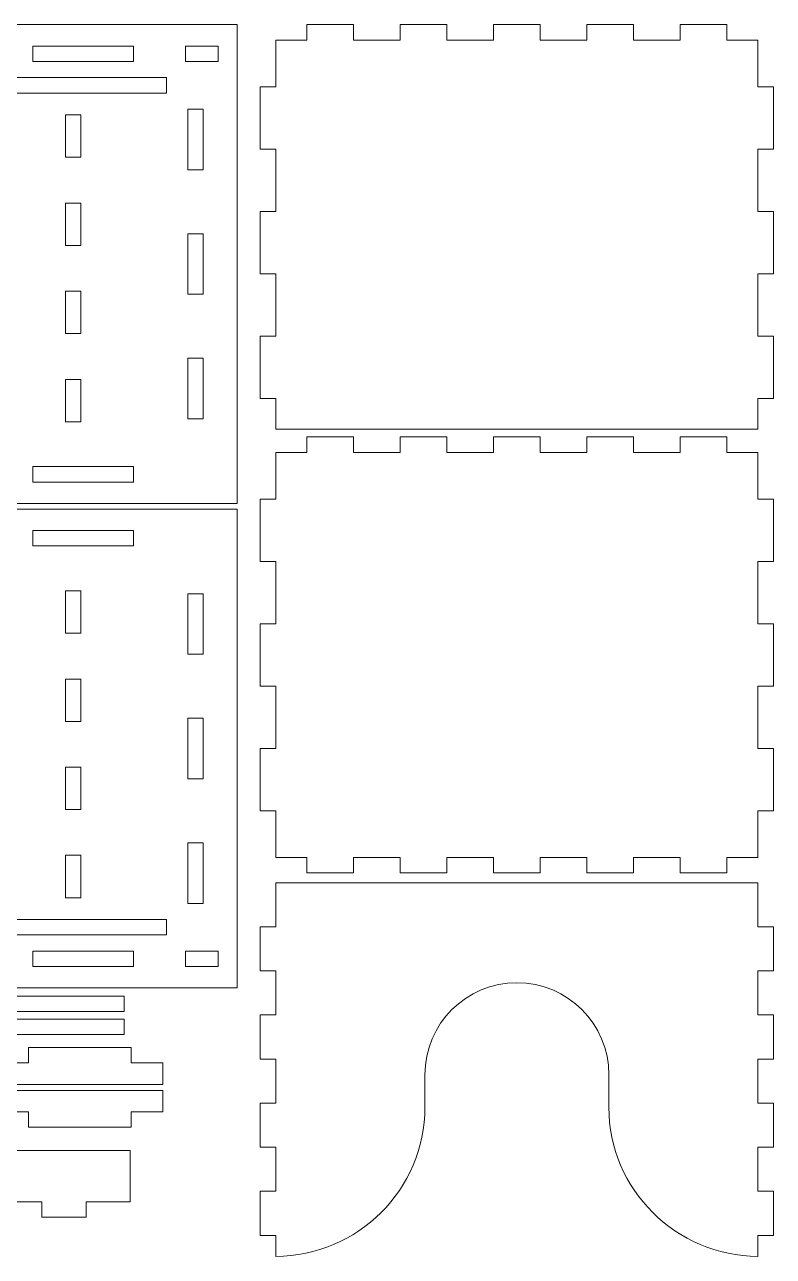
# Model space of a CAD drawing. Header units: millimetres. Extents: x -21 to 528, y 319 to 1051.
# Drawn here: x 290.1 to 465.2, y 763.2 to 1051.4 of the extents above; entities that cross this region are included whole.
import ezdxf

# ---------------------------------------------------------------- set-up
doc = ezdxf.new("R2010")
doc.units = ezdxf.units.MM
doc.header["$MEASUREMENT"] = 0
doc.layers.add('Layer 1', color=7, linetype='Continuous')

msp = doc.modelspace()

# ---------------------------------------------------------------- linework, layer by layer
at = {"layer": 'Layer 1', "color": 240, "lineweight": 9}
for points, knots in [([(-14.3884, 939.388), (-14.3884, 939.388), (339.8342, 939.388), (339.8342, 939.388), (339.8342, 939.388), (339.8342, 939.388), (339.8342, 1051.388), (339.8342, 1051.388), (339.8342, 1051.388), (339.8342, 1051.388), (-14.3884, 1051.388), (-14.3884, 1051.388), (-14.3884, 1051.388), (-17.6905, 1051.388), (-20.3922, 1049.138), (-20.3922, 1046.388), (-20.3922, 1046.388), (-20.3922, 1046.388), (-20.3922, 944.388), (-20.3922, 944.388), (-20.3922, 944.388), (-20.3922, 941.638), (-17.6905, 939.388), (-14.3884, 939.388)], [0, 0, 0, 0, 0.14285714, 0.14285714, 0.14285714, 0.14285714, 0.28571429, 0.28571429, 0.28571429, 0.28571429, 0.42857143, 0.42857143, 0.42857143, 0.42857143, 0.57142857, 0.57142857, 0.57142857, 0.57142857, 0.71428571, 0.71428571, 0.71428571, 0.71428571, 1, 1, 1, 1]), ([(461.613, 956.788), (461.613, 956.788), (461.613, 963.9594), (461.613, 963.9594), (461.613, 963.9594), (461.613, 963.9594), (465.213, 963.9594), (465.213, 963.9594), (465.213, 963.9594), (465.213, 963.9594), (465.213, 978.5309), (465.213, 978.5309), (465.213, 978.5309), (465.213, 978.5309), (461.613, 978.5309), (461.613, 978.5309), (461.613, 978.5309), (461.613, 978.5309), (461.613, 993.1023), (461.613, 993.1023), (461.613, 993.1023), (461.613, 993.1023), (465.213, 993.1023), (465.213, 993.1023), (465.213, 993.1023), (465.213, 993.1023), (465.213, 1007.6737), (465.213, 1007.6737), (465.213, 1007.6737), (465.213, 1007.6737), (461.613, 1007.6737), (461.613, 1007.6737), (461.613, 1007.6737), (461.613, 1007.6737), (461.613, 1022.2451), (461.613, 1022.2451), (461.613, 1022.2451), (461.613, 1022.2451), (465.213, 1022.2451), (465.213, 1022.2451), (465.213, 1022.2451), (465.213, 1022.2451), (465.213, 1036.8166), (465.213, 1036.8166), (465.213, 1036.8166), (465.213, 1036.8166), (461.613, 1036.8166), (461.613, 1036.8166), (461.613, 1036.8166), (461.613, 1036.8166), (461.613, 1047.788), (461.613, 1047.788), (461.613, 1047.788), (461.613, 1047.788), (454.3039, 1047.788), (454.3039, 1047.788), (454.3039, 1047.788), (454.3039, 1047.788), (454.3039, 1051.388), (454.3039, 1051.388), (454.3039, 1051.388), (454.3039, 1051.388), (443.3948, 1051.388), (443.3948, 1051.388), (443.3948, 1051.388), (443.3948, 1051.388), (443.3948, 1047.788), (443.3948, 1047.788), (443.3948, 1047.788), (443.3948, 1047.788), (432.4857, 1047.788), (432.4857, 1047.788), (432.4857, 1047.788), (432.4857, 1047.788), (432.4857, 1051.388), (432.4857, 1051.388), (432.4857, 1051.388), (432.4857, 1051.388), (421.5766, 1051.388), (421.5766, 1051.388), (421.5766, 1051.388), (421.5766, 1051.388), (421.5766, 1047.788), (421.5766, 1047.788), (421.5766, 1047.788), (421.5766, 1047.788), (410.6675, 1047.788), (410.6675, 1047.788), (410.6675, 1047.788), (410.6675, 1047.788), (410.6675, 1051.388), (410.6675, 1051.388), (410.6675, 1051.388), (410.6675, 1051.388), (399.7585, 1051.388), (399.7585, 1051.388), (399.7585, 1051.388), (399.7585, 1051.388), (399.7585, 1047.788), (399.7585, 1047.788), (399.7585, 1047.788), (399.7585, 1047.788), (388.8494, 1047.788), (388.8494, 1047.788), (388.8494, 1047.788), (388.8494, 1047.788), (388.8494, 1051.388), (388.8494, 1051.388), (388.8494, 1051.388), (388.8494, 1051.388), (377.9403, 1051.388), (377.9403, 1051.388), (377.9403, 1051.388), (377.9403, 1051.388), (377.9403, 1047.788), (377.9403, 1047.788), (377.9403, 1047.788), (377.9403, 1047.788), (367.0312, 1047.788), (367.0312, 1047.788), (367.0312, 1047.788), (367.0312, 1047.788), (367.0312, 1051.388), (367.0312, 1051.388), (367.0312, 1051.388), (367.0312, 1051.388), (356.1221, 1051.388), (356.1221, 1051.388), (356.1221, 1051.388), (356.1221, 1051.388), (356.1221, 1047.788), (356.1221, 1047.788), (356.1221, 1047.788), (356.1221, 1047.788), (348.813, 1047.788), (348.813, 1047.788), (348.813, 1047.788), (348.813, 1047.788), (348.813, 1036.8166), (348.813, 1036.8166), (348.813, 1036.8166), (348.813, 1036.8166), (345.213, 1036.8166), (345.213, 1036.8166), (345.213, 1036.8166), (345.213, 1036.8166), (345.213, 1022.2451), (345.213, 1022.2451), (345.213, 1022.2451), (345.213, 1022.2451), (348.813, 1022.2451), (348.813, 1022.2451), (348.813, 1022.2451), (348.813, 1022.2451), (348.813, 1007.6737), (348.813, 1007.6737), (348.813, 1007.6737), (348.813, 1007.6737), (345.213, 1007.6737), (345.213, 1007.6737), (345.213, 1007.6737), (345.213, 1007.6737), (345.213, 993.1023), (345.213, 993.1023), (345.213, 993.1023), (345.213, 993.1023), (348.813, 993.1023), (348.813, 993.1023), (348.813, 993.1023), (348.813, 993.1023), (348.813, 978.5309), (348.813, 978.5309), (348.813, 978.5309), (348.813, 978.5309), (345.213, 978.5309), (345.213, 978.5309), (345.213, 978.5309), (345.213, 978.5309), (345.213, 963.9594), (345.213, 963.9594), (345.213, 963.9594), (345.213, 963.9594), (348.813, 963.9594), (348.813, 963.9594), (348.813, 963.9594), (348.813, 963.9594), (348.813, 956.788), (348.813, 956.788), (348.813, 956.788), (387.372, 956.788), (423.054, 956.788), (461.613, 956.788)], [0, 0, 0, 0, 0.02040816, 0.02040816, 0.02040816, 0.02040816, 0.04081633, 0.04081633, 0.04081633, 0.04081633, 0.06122449, 0.06122449, 0.06122449, 0.06122449, 0.08163265, 0.08163265, 0.08163265, 0.08163265, 0.10204082, 0.10204082, 0.10204082, 0.10204082, 0.12244898, 0.12244898, 0.12244898, 0.12244898, 0.14285714, 0.14285714, 0.14285714, 0.14285714, 0.16326531, 0.16326531, 0.16326531, 0.16326531, 0.18367347, 0.18367347, 0.18367347, 0.18367347, 0.20408163, 0.20408163, 0.20408163, 0.20408163, 0.2244898, 0.2244898, 0.2244898, 0.2244898, 0.24489796, 0.24489796, 0.24489796, 0.24489796, 0.26530612, 0.26530612, 0.26530612, 0.26530612, 0.28571429, 0.28571429, 0.28571429, 0.28571429, 0.30612245, 0.30612245, 0.30612245, 0.30612245, 0.32653061, 0.32653061, 0.32653061, 0.32653061, 0.34693878, 0.34693878, 0.34693878, 0.34693878, 0.36734694, 0.36734694, 0.36734694, 0.36734694, 0.3877551, 0.3877551, 0.3877551, 0.3877551, 0.40816327, 0.40816327, 0.40816327, 0.40816327, 0.42857143, 0.42857143, 0.42857143, 0.42857143, 0.44897959, 0.44897959, 0.44897959, 0.44897959, 0.46938776, 0.46938776, 0.46938776, 0.46938776, 0.48979592, 0.48979592, 0.48979592, 0.48979592, 0.51020408, 0.51020408, 0.51020408, 0.51020408, 0.53061224, 0.53061224, 0.53061224, 0.53061224, 0.55102041, 0.55102041, 0.55102041, 0.55102041, 0.57142857, 0.57142857, 0.57142857, 0.57142857, 0.59183673, 0.59183673, 0.59183673, 0.59183673, 0.6122449, 0.6122449, 0.6122449, 0.6122449, 0.63265306, 0.63265306, 0.63265306, 0.63265306, 0.65306122, 0.65306122, 0.65306122, 0.65306122, 0.67346939, 0.67346939, 0.67346939, 0.67346939, 0.69387755, 0.69387755, 0.69387755, 0.69387755, 0.71428571, 0.71428571, 0.71428571, 0.71428571, 0.73469388, 0.73469388, 0.73469388, 0.73469388, 0.75510204, 0.75510204, 0.75510204, 0.75510204, 0.7755102, 0.7755102, 0.7755102, 0.7755102, 0.79591837, 0.79591837, 0.79591837, 0.79591837, 0.81632653, 0.81632653, 0.81632653, 0.81632653, 0.83673469, 0.83673469, 0.83673469, 0.83673469, 0.85714286, 0.85714286, 0.85714286, 0.85714286, 0.87755102, 0.87755102, 0.87755102, 0.87755102, 0.89795918, 0.89795918, 0.89795918, 0.89795918, 0.91836735, 0.91836735, 0.91836735, 0.91836735, 0.93877551, 0.93877551, 0.93877551, 0.93877551, 0.95918367, 0.95918367, 0.95918367, 0.95918367, 1, 1, 1, 1]), ([(292.0442, 1046.388), (292.0442, 1046.388), (292.0442, 1042.788), (292.0442, 1042.788), (292.0442, 1042.788), (292.0442, 1042.788), (315.579, 1042.788), (315.579, 1042.788), (315.579, 1042.788), (315.579, 1042.788), (315.579, 1046.388), (315.579, 1046.388), (315.579, 1046.388), (315.579, 1046.388), (292.0442, 1046.388), (292.0442, 1046.388)], [0, 0, 0, 0, 0.2, 0.2, 0.2, 0.2, 0.4, 0.4, 0.4, 0.4, 0.6, 0.6, 0.6, 0.6, 1, 1, 1, 1]), ([(335.3342, 1042.788), (335.3342, 1042.788), (327.7342, 1042.788), (327.7342, 1042.788), (327.7342, 1042.788), (327.7342, 1042.788), (327.7342, 1046.388), (327.7342, 1046.388), (327.7342, 1046.388), (327.7342, 1046.388), (335.3342, 1046.388), (335.3342, 1046.388), (335.3342, 1046.388), (335.3342, 1046.388), (335.3342, 1042.788), (335.3342, 1042.788)], [0, 0, 0, 0, 0.2, 0.2, 0.2, 0.2, 0.4, 0.4, 0.4, 0.4, 0.6, 0.6, 0.6, 0.6, 1, 1, 1, 1]), ([(331.8342, 1031.6168), (331.8342, 1031.6168), (328.2342, 1031.6168), (328.2342, 1031.6168), (328.2342, 1031.6168), (328.2342, 1031.6168), (328.2342, 1017.4448), (328.2342, 1017.4448), (328.2342, 1017.4448), (328.2342, 1017.4448), (331.8342, 1017.4448), (331.8342, 1017.4448), (331.8342, 1017.4448), (331.8342, 1017.4448), (331.8342, 1031.6168), (331.8342, 1031.6168)], [0, 0, 0, 0, 0.2, 0.2, 0.2, 0.2, 0.4, 0.4, 0.4, 0.4, 0.6, 0.6, 0.6, 0.6, 1, 1, 1, 1]), ([(299.6342, 1030.2768), (299.6342, 1030.2768), (303.2342, 1030.2768), (303.2342, 1030.2768), (303.2342, 1030.2768), (303.2342, 1030.2768), (303.2342, 1020.3658), (303.2342, 1020.3658), (303.2342, 1020.3658), (303.2342, 1020.3658), (299.6342, 1020.3658), (299.6342, 1020.3658), (299.6342, 1020.3658), (299.6342, 1020.3658), (299.6342, 1030.2768), (299.6342, 1030.2768)], [0, 0, 0, 0, 0.2, 0.2, 0.2, 0.2, 0.4, 0.4, 0.4, 0.4, 0.6, 0.6, 0.6, 0.6, 1, 1, 1, 1]), ([(299.6342, 1009.6546), (299.6342, 1009.6546), (303.2342, 1009.6546), (303.2342, 1009.6546), (303.2342, 1009.6546), (303.2342, 1009.6546), (303.2342, 999.7436), (303.2342, 999.7436), (303.2342, 999.7436), (303.2342, 999.7436), (299.6342, 999.7436), (299.6342, 999.7436), (299.6342, 999.7436), (299.6342, 999.7436), (299.6342, 1009.6546), (299.6342, 1009.6546)], [0, 0, 0, 0, 0.2, 0.2, 0.2, 0.2, 0.4, 0.4, 0.4, 0.4, 0.6, 0.6, 0.6, 0.6, 1, 1, 1, 1]), ([(331.8342, 1002.474), (331.8342, 1002.474), (328.2342, 1002.474), (328.2342, 1002.474), (328.2342, 1002.474), (328.2342, 1002.474), (328.2342, 988.302), (328.2342, 988.302), (328.2342, 988.302), (328.2342, 988.302), (331.8342, 988.302), (331.8342, 988.302), (331.8342, 988.302), (331.8342, 988.302), (331.8342, 1002.474), (331.8342, 1002.474)], [0, 0, 0, 0, 0.2, 0.2, 0.2, 0.2, 0.4, 0.4, 0.4, 0.4, 0.6, 0.6, 0.6, 0.6, 1, 1, 1, 1]), ([(299.6342, 989.0323), (299.6342, 989.0323), (303.2342, 989.0323), (303.2342, 989.0323), (303.2342, 989.0323), (303.2342, 989.0323), (303.2342, 979.1213), (303.2342, 979.1213), (303.2342, 979.1213), (303.2342, 979.1213), (299.6342, 979.1213), (299.6342, 979.1213), (299.6342, 979.1213), (299.6342, 979.1213), (299.6342, 989.0323), (299.6342, 989.0323)], [0, 0, 0, 0, 0.2, 0.2, 0.2, 0.2, 0.4, 0.4, 0.4, 0.4, 0.6, 0.6, 0.6, 0.6, 1, 1, 1, 1]), ([(331.8342, 973.3311), (331.8342, 973.3311), (328.2342, 973.3311), (328.2342, 973.3311), (328.2342, 973.3311), (328.2342, 973.3311), (328.2342, 959.1591), (328.2342, 959.1591), (328.2342, 959.1591), (328.2342, 959.1591), (331.8342, 959.1591), (331.8342, 959.1591), (331.8342, 959.1591), (331.8342, 959.1591), (331.8342, 973.3311), (331.8342, 973.3311)], [0, 0, 0, 0, 0.2, 0.2, 0.2, 0.2, 0.4, 0.4, 0.4, 0.4, 0.6, 0.6, 0.6, 0.6, 1, 1, 1, 1]), ([(299.6342, 968.4101), (299.6342, 968.4101), (303.2342, 968.4101), (303.2342, 968.4101), (303.2342, 968.4101), (303.2342, 968.4101), (303.2342, 958.4991), (303.2342, 958.4991), (303.2342, 958.4991), (303.2342, 958.4991), (299.6342, 958.4991), (299.6342, 958.4991), (299.6342, 958.4991), (299.6342, 958.4991), (299.6342, 968.4101), (299.6342, 968.4101)], [0, 0, 0, 0, 0.2, 0.2, 0.2, 0.2, 0.4, 0.4, 0.4, 0.4, 0.6, 0.6, 0.6, 0.6, 1, 1, 1, 1]), ([(356.1221, 852.9317), (356.1221, 852.9317), (367.0312, 852.9317), (367.0312, 852.9317), (367.0312, 852.9317), (367.0312, 852.9317), (367.0312, 856.5317), (367.0312, 856.5317), (367.0312, 856.5317), (367.0312, 856.5317), (377.9403, 856.5317), (377.9403, 856.5317), (377.9403, 856.5317), (377.9403, 856.5317), (377.9403, 852.9317), (377.9403, 852.9317), (377.9403, 852.9317), (377.9403, 852.9317), (388.8494, 852.9317), (388.8494, 852.9317), (388.8494, 852.9317), (388.8494, 852.9317), (388.8494, 856.5317), (388.8494, 856.5317), (388.8494, 856.5317), (388.8494, 856.5317), (399.7585, 856.5317), (399.7585, 856.5317), (399.7585, 856.5317), (399.7585, 856.5317), (399.7585, 852.9317), (399.7585, 852.9317), (399.7585, 852.9317), (399.7585, 852.9317), (410.6675, 852.9317), (410.6675, 852.9317), (410.6675, 852.9317), (410.6675, 852.9317), (410.6675, 856.5317), (410.6675, 856.5317), (410.6675, 856.5317), (410.6675, 856.5317), (421.5766, 856.5317), (421.5766, 856.5317), (421.5766, 856.5317), (421.5766, 856.5317), (421.5766, 852.9317), (421.5766, 852.9317), (421.5766, 852.9317), (421.5766, 852.9317), (432.4857, 852.9317), (432.4857, 852.9317), (432.4857, 852.9317), (432.4857, 852.9317), (432.4857, 856.5317), (432.4857, 856.5317), (432.4857, 856.5317), (432.4857, 856.5317), (443.3948, 856.5317), (443.3948, 856.5317), (443.3948, 856.5317), (443.3948, 856.5317), (443.3948, 852.9317), (443.3948, 852.9317), (443.3948, 852.9317), (443.3948, 852.9317), (454.3039, 852.9317), (454.3039, 852.9317), (454.3039, 852.9317), (454.3039, 852.9317), (454.3039, 856.5317), (454.3039, 856.5317), (454.3039, 856.5317), (454.3039, 856.5317), (461.613, 856.5317), (461.613, 856.5317), (461.613, 856.5317), (461.613, 856.5317), (461.613, 867.5031), (461.613, 867.5031), (461.613, 867.5031), (461.613, 867.5031), (465.213, 867.5031), (465.213, 867.5031), (465.213, 867.5031), (465.213, 867.5031), (465.213, 882.0746), (465.213, 882.0746), (465.213, 882.0746), (465.213, 882.0746), (461.613, 882.0746), (461.613, 882.0746), (461.613, 882.0746), (461.613, 882.0746), (461.613, 896.646), (461.613, 896.646), (461.613, 896.646), (461.613, 896.646), (465.213, 896.646), (465.213, 896.646), (465.213, 896.646), (465.213, 896.646), (465.213, 911.2174), (465.213, 911.2174), (465.213, 911.2174), (465.213, 911.2174), (461.613, 911.2174), (461.613, 911.2174), (461.613, 911.2174), (461.613, 911.2174), (461.613, 925.7888), (461.613, 925.7888), (461.613, 925.7888), (461.613, 925.7888), (465.213, 925.7888), (465.213, 925.7888), (465.213, 925.7888), (465.213, 925.7888), (465.213, 940.3603), (465.213, 940.3603), (465.213, 940.3603), (465.213, 940.3603), (461.613, 940.3603), (461.613, 940.3603), (461.613, 940.3603), (461.613, 940.3603), (461.613, 951.3317), (461.613, 951.3317), (461.613, 951.3317), (461.613, 951.3317), (454.3039, 951.3317), (454.3039, 951.3317), (454.3039, 951.3317), (454.3039, 951.3317), (454.3039, 954.9317), (454.3039, 954.9317), (454.3039, 954.9317), (454.3039, 954.9317), (443.3948, 954.9317), (443.3948, 954.9317), (443.3948, 954.9317), (443.3948, 954.9317), (443.3948, 951.3317), (443.3948, 951.3317), (443.3948, 951.3317), (443.3948, 951.3317), (432.4857, 951.3317), (432.4857, 951.3317), (432.4857, 951.3317), (432.4857, 951.3317), (432.4857, 954.9317), (432.4857, 954.9317), (432.4857, 954.9317), (432.4857, 954.9317), (421.5766, 954.9317), (421.5766, 954.9317), (421.5766, 954.9317), (421.5766, 954.9317), (421.5766, 951.3317), (421.5766, 951.3317), (421.5766, 951.3317), (421.5766, 951.3317), (410.6675, 951.3317), (410.6675, 951.3317), (410.6675, 951.3317), (410.6675, 951.3317), (410.6675, 954.9317), (410.6675, 954.9317), (410.6675, 954.9317), (410.6675, 954.9317), (399.7585, 954.9317), (399.7585, 954.9317), (399.7585, 954.9317), (399.7585, 954.9317), (399.7585, 951.3317), (399.7585, 951.3317), (399.7585, 951.3317), (399.7585, 951.3317), (388.8494, 951.3317), (388.8494, 951.3317), (388.8494, 951.3317), (388.8494, 951.3317), (388.8494, 954.9317), (388.8494, 954.9317), (388.8494, 954.9317), (388.8494, 954.9317), (377.9403, 954.9317), (377.9403, 954.9317), (377.9403, 954.9317), (377.9403, 954.9317), (377.9403, 951.3317), (377.9403, 951.3317), (377.9403, 951.3317), (377.9403, 951.3317), (367.0312, 951.3317), (367.0312, 951.3317), (367.0312, 951.3317), (367.0312, 951.3317), (367.0312, 954.9317), (367.0312, 954.9317), (367.0312, 954.9317), (367.0312, 954.9317), (356.1221, 954.9317), (356.1221, 954.9317), (356.1221, 954.9317), (356.1221, 954.9317), (356.1221, 951.3317), (356.1221, 951.3317), (356.1221, 951.3317), (356.1221, 951.3317), (348.813, 951.3317), (348.813, 951.3317), (348.813, 951.3317), (348.813, 951.3317), (348.813, 940.3603), (348.813, 940.3603), (348.813, 940.3603), (348.813, 940.3603), (345.213, 940.3603), (345.213, 940.3603), (345.213, 940.3603), (345.213, 940.3603), (345.213, 925.7888), (345.213, 925.7888), (345.213, 925.7888), (345.213, 925.7888), (348.813, 925.7888), (348.813, 925.7888), (348.813, 925.7888), (348.813, 925.7888), (348.813, 911.2174), (348.813, 911.2174), (348.813, 911.2174), (348.813, 911.2174), (345.213, 911.2174), (345.213, 911.2174), (345.213, 911.2174), (345.213, 911.2174), (345.213, 896.646), (345.213, 896.646), (345.213, 896.646), (345.213, 896.646), (348.813, 896.646), (348.813, 896.646), (348.813, 896.646), (348.813, 896.646), (348.813, 882.0746), (348.813, 882.0746), (348.813, 882.0746), (348.813, 882.0746), (345.213, 882.0746), (345.213, 882.0746), (345.213, 882.0746), (345.213, 882.0746), (345.213, 867.5031), (345.213, 867.5031), (345.213, 867.5031), (345.213, 867.5031), (348.813, 867.5031), (348.813, 867.5031), (348.813, 867.5031), (348.813, 867.5031), (348.813, 856.5317), (348.813, 856.5317), (348.813, 856.5317), (348.813, 856.5317), (356.1221, 856.5317), (356.1221, 856.5317), (356.1221, 856.5317), (356.1221, 856.5317), (356.1221, 852.9317), (356.1221, 852.9317)], [0, 0, 0, 0, 0.01449275, 0.01449275, 0.01449275, 0.01449275, 0.02898551, 0.02898551, 0.02898551, 0.02898551, 0.04347826, 0.04347826, 0.04347826, 0.04347826, 0.05797101, 0.05797101, 0.05797101, 0.05797101, 0.07246377, 0.07246377, 0.07246377, 0.07246377, 0.08695652, 0.08695652, 0.08695652, 0.08695652, 0.10144928, 0.10144928, 0.10144928, 0.10144928, 0.11594203, 0.11594203, 0.11594203, 0.11594203, 0.13043478, 0.13043478, 0.13043478, 0.13043478, 0.14492754, 0.14492754, 0.14492754, 0.14492754, 0.15942029, 0.15942029, 0.15942029, 0.15942029, 0.17391304, 0.17391304, 0.17391304, 0.17391304, 0.1884058, 0.1884058, 0.1884058, 0.1884058, 0.20289855, 0.20289855, 0.20289855, 0.20289855, 0.2173913, 0.2173913, 0.2173913, 0.2173913, 0.23188406, 0.23188406, 0.23188406, 0.23188406, 0.24637681, 0.24637681, 0.24637681, 0.24637681, 0.26086957, 0.26086957, 0.26086957, 0.26086957, 0.27536232, 0.27536232, 0.27536232, 0.27536232, 0.28985507, 0.28985507, 0.28985507, 0.28985507, 0.30434783, 0.30434783, 0.30434783, 0.30434783, 0.31884058, 0.31884058, 0.31884058, 0.31884058, 0.33333333, 0.33333333, 0.33333333, 0.33333333, 0.34782609, 0.34782609, 0.34782609, 0.34782609, 0.36231884, 0.36231884, 0.36231884, 0.36231884, 0.37681159, 0.37681159, 0.37681159, 0.37681159, 0.39130435, 0.39130435, 0.39130435, 0.39130435, 0.4057971, 0.4057971, 0.4057971, 0.4057971, 0.42028986, 0.42028986, 0.42028986, 0.42028986, 0.43478261, 0.43478261, 0.43478261, 0.43478261, 0.44927536, 0.44927536, 0.44927536, 0.44927536, 0.46376812, 0.46376812, 0.46376812, 0.46376812, 0.47826087, 0.47826087, 0.47826087, 0.47826087, 0.49275362, 0.49275362, 0.49275362, 0.49275362, 0.50724638, 0.50724638, 0.50724638, 0.50724638, 0.52173913, 0.52173913, 0.52173913, 0.52173913, 0.53623188, 0.53623188, 0.53623188, 0.53623188, 0.55072464, 0.55072464, 0.55072464, 0.55072464, 0.56521739, 0.56521739, 0.56521739, 0.56521739, 0.57971014, 0.57971014, 0.57971014, 0.57971014, 0.5942029, 0.5942029, 0.5942029, 0.5942029, 0.60869565, 0.60869565, 0.60869565, 0.60869565, 0.62318841, 0.62318841, 0.62318841, 0.62318841, 0.63768116, 0.63768116, 0.63768116, 0.63768116, 0.65217391, 0.65217391, 0.65217391, 0.65217391, 0.66666667, 0.66666667, 0.66666667, 0.66666667, 0.68115942, 0.68115942, 0.68115942, 0.68115942, 0.69565217, 0.69565217, 0.69565217, 0.69565217, 0.71014493, 0.71014493, 0.71014493, 0.71014493, 0.72463768, 0.72463768, 0.72463768, 0.72463768, 0.73913043, 0.73913043, 0.73913043, 0.73913043, 0.75362319, 0.75362319, 0.75362319, 0.75362319, 0.76811594, 0.76811594, 0.76811594, 0.76811594, 0.7826087, 0.7826087, 0.7826087, 0.7826087, 0.79710145, 0.79710145, 0.79710145, 0.79710145, 0.8115942, 0.8115942, 0.8115942, 0.8115942, 0.82608696, 0.82608696, 0.82608696, 0.82608696, 0.84057971, 0.84057971, 0.84057971, 0.84057971, 0.85507246, 0.85507246, 0.85507246, 0.85507246, 0.86956522, 0.86956522, 0.86956522, 0.86956522, 0.88405797, 0.88405797, 0.88405797, 0.88405797, 0.89855072, 0.89855072, 0.89855072, 0.89855072, 0.91304348, 0.91304348, 0.91304348, 0.91304348, 0.92753623, 0.92753623, 0.92753623, 0.92753623, 0.94202899, 0.94202899, 0.94202899, 0.94202899, 0.95652174, 0.95652174, 0.95652174, 0.95652174, 0.97101449, 0.97101449, 0.97101449, 0.97101449, 1, 1, 1, 1]), ([(292.0442, 947.988), (292.0442, 947.988), (292.0442, 944.388), (292.0442, 944.388), (292.0442, 944.388), (292.0442, 944.388), (315.579, 944.388), (315.579, 944.388), (315.579, 944.388), (315.579, 944.388), (315.579, 947.988), (315.579, 947.988), (315.579, 947.988), (315.579, 947.988), (292.0442, 947.988), (292.0442, 947.988)], [0, 0, 0, 0, 0.2, 0.2, 0.2, 0.2, 0.4, 0.4, 0.4, 0.4, 0.6, 0.6, 0.6, 0.6, 1, 1, 1, 1]), ([(-14.3884, 938.0363), (-14.3884, 938.0363), (339.8342, 938.0363), (339.8342, 938.0363), (339.8342, 938.0363), (339.8342, 938.0363), (339.8342, 826.0363), (339.8342, 826.0363), (339.8342, 826.0363), (339.8342, 826.0363), (-14.3884, 826.0363), (-14.3884, 826.0363), (-14.3884, 826.0363), (-17.6905, 826.0363), (-20.3922, 828.2863), (-20.3922, 831.0363), (-20.3922, 831.0363), (-20.3922, 831.0363), (-20.3922, 933.0363), (-20.3922, 933.0363), (-20.3922, 933.0363), (-20.3922, 935.7863), (-17.6905, 938.0363), (-14.3884, 938.0363)], [0, 0, 0, 0, 0.14285714, 0.14285714, 0.14285714, 0.14285714, 0.28571429, 0.28571429, 0.28571429, 0.28571429, 0.42857143, 0.42857143, 0.42857143, 0.42857143, 0.57142857, 0.57142857, 0.57142857, 0.57142857, 0.71428571, 0.71428571, 0.71428571, 0.71428571, 1, 1, 1, 1]), ([(292.0442, 929.4363), (292.0442, 929.4363), (292.0442, 933.0363), (292.0442, 933.0363), (292.0442, 933.0363), (292.0442, 933.0363), (315.579, 933.0363), (315.579, 933.0363), (315.579, 933.0363), (315.579, 933.0363), (315.579, 929.4363), (315.579, 929.4363), (315.579, 929.4363), (315.579, 929.4363), (292.0442, 929.4363), (292.0442, 929.4363)], [0, 0, 0, 0, 0.2, 0.2, 0.2, 0.2, 0.4, 0.4, 0.4, 0.4, 0.6, 0.6, 0.6, 0.6, 1, 1, 1, 1]), ([(299.6342, 909.0142), (299.6342, 909.0142), (303.2342, 909.0142), (303.2342, 909.0142), (303.2342, 909.0142), (303.2342, 909.0142), (303.2342, 918.9252), (303.2342, 918.9252), (303.2342, 918.9252), (303.2342, 918.9252), (299.6342, 918.9252), (299.6342, 918.9252), (299.6342, 918.9252), (299.6342, 918.9252), (299.6342, 909.0142), (299.6342, 909.0142)], [0, 0, 0, 0, 0.2, 0.2, 0.2, 0.2, 0.4, 0.4, 0.4, 0.4, 0.6, 0.6, 0.6, 0.6, 1, 1, 1, 1]), ([(331.8342, 904.0932), (331.8342, 904.0932), (328.2342, 904.0932), (328.2342, 904.0932), (328.2342, 904.0932), (328.2342, 904.0932), (328.2342, 918.2652), (328.2342, 918.2652), (328.2342, 918.2652), (328.2342, 918.2652), (331.8342, 918.2652), (331.8342, 918.2652), (331.8342, 918.2652), (331.8342, 918.2652), (331.8342, 904.0932), (331.8342, 904.0932)], [0, 0, 0, 0, 0.2, 0.2, 0.2, 0.2, 0.4, 0.4, 0.4, 0.4, 0.6, 0.6, 0.6, 0.6, 1, 1, 1, 1]), ([(299.6342, 888.392), (299.6342, 888.392), (303.2342, 888.392), (303.2342, 888.392), (303.2342, 888.392), (303.2342, 888.392), (303.2342, 898.303), (303.2342, 898.303), (303.2342, 898.303), (303.2342, 898.303), (299.6342, 898.303), (299.6342, 898.303), (299.6342, 898.303), (299.6342, 898.303), (299.6342, 888.392), (299.6342, 888.392)], [0, 0, 0, 0, 0.2, 0.2, 0.2, 0.2, 0.4, 0.4, 0.4, 0.4, 0.6, 0.6, 0.6, 0.6, 1, 1, 1, 1]), ([(331.8342, 874.9503), (331.8342, 874.9503), (328.2342, 874.9503), (328.2342, 874.9503), (328.2342, 874.9503), (328.2342, 874.9503), (328.2342, 889.1223), (328.2342, 889.1223), (328.2342, 889.1223), (328.2342, 889.1223), (331.8342, 889.1223), (331.8342, 889.1223), (331.8342, 889.1223), (331.8342, 889.1223), (331.8342, 874.9503), (331.8342, 874.9503)], [0, 0, 0, 0, 0.2, 0.2, 0.2, 0.2, 0.4, 0.4, 0.4, 0.4, 0.6, 0.6, 0.6, 0.6, 1, 1, 1, 1]), ([(299.6342, 867.7697), (299.6342, 867.7697), (303.2342, 867.7697), (303.2342, 867.7697), (303.2342, 867.7697), (303.2342, 867.7697), (303.2342, 877.6807), (303.2342, 877.6807), (303.2342, 877.6807), (303.2342, 877.6807), (299.6342, 877.6807), (299.6342, 877.6807), (299.6342, 877.6807), (299.6342, 877.6807), (299.6342, 867.7697), (299.6342, 867.7697)], [0, 0, 0, 0, 0.2, 0.2, 0.2, 0.2, 0.4, 0.4, 0.4, 0.4, 0.6, 0.6, 0.6, 0.6, 1, 1, 1, 1]), ([(331.8342, 845.8075), (331.8342, 845.8075), (328.2342, 845.8075), (328.2342, 845.8075), (328.2342, 845.8075), (328.2342, 845.8075), (328.2342, 859.9795), (328.2342, 859.9795), (328.2342, 859.9795), (328.2342, 859.9795), (331.8342, 859.9795), (331.8342, 859.9795), (331.8342, 859.9795), (331.8342, 859.9795), (331.8342, 845.8075), (331.8342, 845.8075)], [0, 0, 0, 0, 0.2, 0.2, 0.2, 0.2, 0.4, 0.4, 0.4, 0.4, 0.6, 0.6, 0.6, 0.6, 1, 1, 1, 1]), ([(299.6342, 847.1475), (299.6342, 847.1475), (303.2342, 847.1475), (303.2342, 847.1475), (303.2342, 847.1475), (303.2342, 847.1475), (303.2342, 857.0585), (303.2342, 857.0585), (303.2342, 857.0585), (303.2342, 857.0585), (299.6342, 857.0585), (299.6342, 857.0585), (299.6342, 857.0585), (299.6342, 857.0585), (299.6342, 847.1475), (299.6342, 847.1475)], [0, 0, 0, 0, 0.2, 0.2, 0.2, 0.2, 0.4, 0.4, 0.4, 0.4, 0.6, 0.6, 0.6, 0.6, 1, 1, 1, 1]), ([(345.213, 840.3311), (345.213, 840.3311), (345.213, 830.02), (345.213, 830.02), (345.213, 830.02), (345.213, 830.02), (348.813, 830.02), (348.813, 830.02), (348.813, 830.02), (348.813, 830.02), (348.813, 819.7089), (348.813, 819.7089), (348.813, 819.7089), (348.813, 819.7089), (345.213, 819.7089), (345.213, 819.7089), (345.213, 819.7089), (345.213, 819.7089), (345.213, 809.3978), (345.213, 809.3978), (345.213, 809.3978), (345.213, 809.3978), (348.813, 809.3978), (348.813, 809.3978), (348.813, 809.3978), (348.813, 809.3978), (348.813, 799.0866), (348.813, 799.0866), (348.813, 799.0866), (348.813, 799.0866), (345.213, 799.0866), (345.213, 799.0866), (345.213, 799.0866), (345.213, 799.0866), (345.213, 788.7755), (345.213, 788.7755), (345.213, 788.7755), (345.213, 788.7755), (348.813, 788.7755), (348.813, 788.7755), (348.813, 788.7755), (348.813, 788.7755), (348.813, 778.4644), (348.813, 778.4644), (348.813, 778.4644), (348.813, 778.4644), (345.213, 778.4644), (345.213, 778.4644), (345.213, 778.4644), (345.213, 778.4644), (345.213, 768.1533), (345.213, 768.1533), (345.213, 768.1533), (345.213, 768.1533), (348.813, 768.1533), (348.813, 768.1533), (348.813, 768.1533), (348.813, 768.1533), (348.813, 763.2422), (348.813, 763.2422), (348.813, 763.2422), (368.008, 763.2422), (383.713, 778.9472), (383.713, 798.1422), (383.713, 798.1422), (383.713, 798.1422), (383.713, 805.7423), (383.713, 805.7423), (383.713, 805.7423), (383.713, 817.6244), (393.3454, 827.2568), (405.2275, 827.2568), (405.2275, 827.2568), (417.1097, 827.2568), (426.7421, 817.6244), (426.7421, 805.7423), (426.7421, 805.7423), (426.7421, 805.7423), (426.7421, 798.1422), (426.7421, 798.1422), (426.7421, 798.1422), (426.7421, 778.9569), (442.4313, 763.2585), (461.613, 763.2426), (461.613, 763.2426), (461.613, 763.2426), (461.613, 768.1533), (461.613, 768.1533), (461.613, 768.1533), (461.613, 768.1533), (465.213, 768.1533), (465.213, 768.1533), (465.213, 768.1533), (465.213, 768.1533), (465.213, 778.4644), (465.213, 778.4644), (465.213, 778.4644), (465.213, 778.4644), (461.613, 778.4644), (461.613, 778.4644), (461.613, 778.4644), (461.613, 778.4644), (461.613, 788.7755), (461.613, 788.7755), (461.613, 788.7755), (461.613, 788.7755), (465.213, 788.7755), (465.213, 788.7755), (465.213, 788.7755), (465.213, 788.7755), (465.213, 799.0866), (465.213, 799.0866), (465.213, 799.0866), (465.213, 799.0866), (461.613, 799.0866), (461.613, 799.0866), (461.613, 799.0866), (461.613, 799.0866), (461.613, 809.3978), (461.613, 809.3978), (461.613, 809.3978), (461.613, 809.3978), (465.213, 809.3978), (465.213, 809.3978), (465.213, 809.3978), (465.213, 809.3978), (465.213, 819.7089), (465.213, 819.7089), (465.213, 819.7089), (465.213, 819.7089), (461.613, 819.7089), (461.613, 819.7089), (461.613, 819.7089), (461.613, 819.7089), (461.613, 830.02), (461.613, 830.02), (461.613, 830.02), (461.613, 830.02), (465.213, 830.02), (465.213, 830.02), (465.213, 830.02), (465.213, 830.02), (465.213, 840.3311), (465.213, 840.3311), (465.213, 840.3311), (465.213, 840.3311), (461.613, 840.3311), (461.613, 840.3311), (461.613, 840.3311), (461.613, 840.3311), (461.613, 850.6422), (461.613, 850.6422), (461.613, 850.6422), (461.613, 850.6422), (348.813, 850.6422), (348.813, 850.6422), (348.813, 850.6422), (348.813, 850.6422), (348.813, 840.3311), (348.813, 840.3311), (348.813, 840.3311), (348.813, 840.3311), (345.213, 840.3311), (345.213, 840.3311)], [0, 0, 0, 0, 0.02380952, 0.02380952, 0.02380952, 0.02380952, 0.04761905, 0.04761905, 0.04761905, 0.04761905, 0.07142857, 0.07142857, 0.07142857, 0.07142857, 0.0952381, 0.0952381, 0.0952381, 0.0952381, 0.11904762, 0.11904762, 0.11904762, 0.11904762, 0.14285714, 0.14285714, 0.14285714, 0.14285714, 0.16666667, 0.16666667, 0.16666667, 0.16666667, 0.19047619, 0.19047619, 0.19047619, 0.19047619, 0.21428571, 0.21428571, 0.21428571, 0.21428571, 0.23809524, 0.23809524, 0.23809524, 0.23809524, 0.26190476, 0.26190476, 0.26190476, 0.26190476, 0.28571429, 0.28571429, 0.28571429, 0.28571429, 0.30952381, 0.30952381, 0.30952381, 0.30952381, 0.33333333, 0.33333333, 0.33333333, 0.33333333, 0.35714286, 0.35714286, 0.35714286, 0.35714286, 0.38095238, 0.38095238, 0.38095238, 0.38095238, 0.4047619, 0.4047619, 0.4047619, 0.4047619, 0.42857143, 0.42857143, 0.42857143, 0.42857143, 0.45238095, 0.45238095, 0.45238095, 0.45238095, 0.47619048, 0.47619048, 0.47619048, 0.47619048, 0.5, 0.5, 0.5, 0.5, 0.52380952, 0.52380952, 0.52380952, 0.52380952, 0.54761905, 0.54761905, 0.54761905, 0.54761905, 0.57142857, 0.57142857, 0.57142857, 0.57142857, 0.5952381, 0.5952381, 0.5952381, 0.5952381, 0.61904762, 0.61904762, 0.61904762, 0.61904762, 0.64285714, 0.64285714, 0.64285714, 0.64285714, 0.66666667, 0.66666667, 0.66666667, 0.66666667, 0.69047619, 0.69047619, 0.69047619, 0.69047619, 0.71428571, 0.71428571, 0.71428571, 0.71428571, 0.73809524, 0.73809524, 0.73809524, 0.73809524, 0.76190476, 0.76190476, 0.76190476, 0.76190476, 0.78571429, 0.78571429, 0.78571429, 0.78571429, 0.80952381, 0.80952381, 0.80952381, 0.80952381, 0.83333333, 0.83333333, 0.83333333, 0.83333333, 0.85714286, 0.85714286, 0.85714286, 0.85714286, 0.88095238, 0.88095238, 0.88095238, 0.88095238, 0.9047619, 0.9047619, 0.9047619, 0.9047619, 0.92857143, 0.92857143, 0.92857143, 0.92857143, 0.95238095, 0.95238095, 0.95238095, 0.95238095, 1, 1, 1, 1]), ([(292.0442, 831.0363), (292.0442, 831.0363), (292.0442, 834.6363), (292.0442, 834.6363), (292.0442, 834.6363), (292.0442, 834.6363), (315.579, 834.6363), (315.579, 834.6363), (315.579, 834.6363), (315.579, 834.6363), (315.579, 831.0363), (315.579, 831.0363), (315.579, 831.0363), (315.579, 831.0363), (292.0442, 831.0363), (292.0442, 831.0363)], [0, 0, 0, 0, 0.2, 0.2, 0.2, 0.2, 0.4, 0.4, 0.4, 0.4, 0.6, 0.6, 0.6, 0.6, 1, 1, 1, 1]), ([(335.3342, 834.6363), (335.3342, 834.6363), (327.7342, 834.6363), (327.7342, 834.6363), (327.7342, 834.6363), (327.7342, 834.6363), (327.7342, 831.0363), (327.7342, 831.0363), (327.7342, 831.0363), (327.7342, 831.0363), (335.3342, 831.0363), (335.3342, 831.0363), (335.3342, 831.0363), (335.3342, 831.0363), (335.3342, 834.6363), (335.3342, 834.6363)], [0, 0, 0, 0, 0.2, 0.2, 0.2, 0.2, 0.4, 0.4, 0.4, 0.4, 0.6, 0.6, 0.6, 0.6, 1, 1, 1, 1]), ([(-20.9492, 820.5204), (-20.9492, 820.5204), (313.3639, 820.5204), (313.3639, 820.5204), (313.3639, 820.5204), (313.3639, 820.5204), (313.3639, 824.1204), (313.3639, 824.1204), (313.3639, 824.1204), (313.3639, 824.1204), (-20.9492, 824.1204), (-20.9492, 824.1204), (-20.9492, 824.1204), (-20.9492, 824.1204), (-20.9492, 820.5204), (-20.9492, 820.5204)], [0, 0, 0, 0, 0.2, 0.2, 0.2, 0.2, 0.4, 0.4, 0.4, 0.4, 0.6, 0.6, 0.6, 0.6, 1, 1, 1, 1]), ([(-20.9492, 815.1236), (-20.9492, 815.1236), (313.3639, 815.1236), (313.3639, 815.1236), (313.3639, 815.1236), (313.3639, 815.1236), (313.3639, 818.7236), (313.3639, 818.7236), (313.3639, 818.7236), (313.3639, 818.7236), (-20.9492, 818.7236), (-20.9492, 818.7236), (-20.9492, 818.7236), (-20.9492, 818.7236), (-20.9492, 815.1236), (-20.9492, 815.1236)], [0, 0, 0, 0, 0.2, 0.2, 0.2, 0.2, 0.4, 0.4, 0.4, 0.4, 0.6, 0.6, 0.6, 0.6, 1, 1, 1, 1]), ([(74.841, 812.0836), (74.841, 812.0836), (50.821, 812.0836), (50.821, 812.0836), (50.821, 812.0836), (50.821, 812.0836), (50.821, 808.4836), (50.821, 808.4836), (50.821, 808.4836), (50.821, 808.4836), (26.801, 808.4836), (26.801, 808.4836), (26.801, 808.4836), (26.801, 808.4836), (26.801, 812.0836), (26.801, 812.0836), (26.801, 812.0836), (26.801, 812.0836), (2.781, 812.0836), (2.781, 812.0836), (2.781, 812.0836), (2.781, 812.0836), (2.781, 808.4836), (2.781, 808.4836), (2.781, 808.4836), (2.781, 808.4836), (-21.239, 808.4837), (-21.239, 808.4837), (-21.239, 808.4837), (-21.239, 805.7335), (-18.5377, 803.4836), (-15.2336, 803.4836), (-15.2336, 803.4836), (-15.2336, 803.4836), (322.3874, 803.4836), (322.3874, 803.4836), (322.3874, 803.4836), (322.3874, 803.4836), (322.3874, 808.4836), (322.3874, 808.4836), (322.3874, 808.4836), (322.3874, 808.4836), (315.041, 808.4836), (315.041, 808.4836), (315.041, 808.4836), (315.041, 808.4836), (315.041, 812.0836), (315.041, 812.0836), (315.041, 812.0836), (315.041, 812.0836), (291.021, 812.0836), (291.021, 812.0836), (291.021, 812.0836), (291.021, 812.0836), (291.021, 808.4836), (291.021, 808.4836), (291.021, 808.4836), (291.021, 808.4836), (267.001, 808.4836), (267.001, 808.4836), (267.001, 808.4836), (267.001, 808.4836), (267.001, 812.0836), (267.001, 812.0836), (267.001, 812.0836), (267.001, 812.0836), (242.981, 812.0836), (242.981, 812.0836), (242.981, 812.0836), (242.981, 812.0836), (242.981, 808.4836), (242.981, 808.4836), (242.981, 808.4836), (242.981, 808.4836), (218.961, 808.4836), (218.961, 808.4836), (218.961, 808.4836), (218.961, 808.4836), (218.961, 812.0836), (218.961, 812.0836), (218.961, 812.0836), (218.961, 812.0836), (194.941, 812.0836), (194.941, 812.0836), (194.941, 812.0836), (194.941, 812.0836), (194.941, 808.4836), (194.941, 808.4836), (194.941, 808.4836), (194.941, 808.4836), (170.921, 808.4836), (170.921, 808.4836), (170.921, 808.4836), (170.921, 808.4836), (170.921, 812.0836), (170.921, 812.0836), (170.921, 812.0836), (170.921, 812.0836), (146.901, 812.0836), (146.901, 812.0836), (146.901, 812.0836), (146.901, 812.0836), (146.901, 808.4836), (146.901, 808.4836), (146.901, 808.4836), (146.901, 808.4836), (122.881, 808.4836), (122.881, 808.4836), (122.881, 808.4836), (122.881, 808.4836), (122.881, 812.0836), (122.881, 812.0836), (122.881, 812.0836), (122.881, 812.0836), (98.861, 812.0836), (98.861, 812.0836), (98.861, 812.0836), (98.861, 812.0836), (98.861, 808.4836), (98.861, 808.4836), (98.861, 808.4836), (98.861, 808.4836), (74.841, 808.4836), (74.841, 808.4836), (74.841, 808.4836), (74.841, 808.4836), (74.841, 812.0836), (74.841, 812.0836)], [0, 0, 0, 0, 0.03030303, 0.03030303, 0.03030303, 0.03030303, 0.06060606, 0.06060606, 0.06060606, 0.06060606, 0.09090909, 0.09090909, 0.09090909, 0.09090909, 0.12121212, 0.12121212, 0.12121212, 0.12121212, 0.15151515, 0.15151515, 0.15151515, 0.15151515, 0.18181818, 0.18181818, 0.18181818, 0.18181818, 0.21212121, 0.21212121, 0.21212121, 0.21212121, 0.24242424, 0.24242424, 0.24242424, 0.24242424, 0.27272727, 0.27272727, 0.27272727, 0.27272727, 0.3030303, 0.3030303, 0.3030303, 0.3030303, 0.33333333, 0.33333333, 0.33333333, 0.33333333, 0.36363636, 0.36363636, 0.36363636, 0.36363636, 0.39393939, 0.39393939, 0.39393939, 0.39393939, 0.42424242, 0.42424242, 0.42424242, 0.42424242, 0.45454545, 0.45454545, 0.45454545, 0.45454545, 0.48484848, 0.48484848, 0.48484848, 0.48484848, 0.51515152, 0.51515152, 0.51515152, 0.51515152, 0.54545455, 0.54545455, 0.54545455, 0.54545455, 0.57575758, 0.57575758, 0.57575758, 0.57575758, 0.60606061, 0.60606061, 0.60606061, 0.60606061, 0.63636364, 0.63636364, 0.63636364, 0.63636364, 0.66666667, 0.66666667, 0.66666667, 0.66666667, 0.6969697, 0.6969697, 0.6969697, 0.6969697, 0.72727273, 0.72727273, 0.72727273, 0.72727273, 0.75757576, 0.75757576, 0.75757576, 0.75757576, 0.78787879, 0.78787879, 0.78787879, 0.78787879, 0.81818182, 0.81818182, 0.81818182, 0.81818182, 0.84848485, 0.84848485, 0.84848485, 0.84848485, 0.87878788, 0.87878788, 0.87878788, 0.87878788, 0.90909091, 0.90909091, 0.90909091, 0.90909091, 0.93939394, 0.93939394, 0.93939394, 0.93939394, 1, 1, 1, 1]), ([(74.841, 793.4536), (74.841, 793.4536), (50.821, 793.4536), (50.821, 793.4536), (50.821, 793.4536), (50.821, 793.4536), (50.821, 797.0536), (50.821, 797.0536), (50.821, 797.0536), (50.821, 797.0536), (26.801, 797.0536), (26.801, 797.0536), (26.801, 797.0536), (26.801, 797.0536), (26.801, 793.4536), (26.801, 793.4536), (26.801, 793.4536), (26.801, 793.4536), (2.781, 793.4536), (2.781, 793.4536), (2.781, 793.4536), (2.781, 793.4536), (2.781, 797.0536), (2.781, 797.0536), (2.781, 797.0536), (2.781, 797.0536), (-21.239, 797.0535), (-21.239, 797.0535), (-21.239, 797.0535), (-21.239, 799.8037), (-18.5377, 802.0536), (-15.2336, 802.0536), (-15.2336, 802.0536), (-15.2336, 802.0536), (322.3874, 802.0536), (322.3874, 802.0536), (322.3874, 802.0536), (322.3874, 802.0536), (322.3874, 797.0536), (322.3874, 797.0536), (322.3874, 797.0536), (322.3874, 797.0536), (315.041, 797.0536), (315.041, 797.0536), (315.041, 797.0536), (315.041, 797.0536), (315.041, 793.4536), (315.041, 793.4536), (315.041, 793.4536), (315.041, 793.4536), (291.021, 793.4536), (291.021, 793.4536), (291.021, 793.4536), (291.021, 793.4536), (291.021, 797.0536), (291.021, 797.0536), (291.021, 797.0536), (291.021, 797.0536), (267.001, 797.0536), (267.001, 797.0536), (267.001, 797.0536), (267.001, 797.0536), (267.001, 793.4536), (267.001, 793.4536), (267.001, 793.4536), (267.001, 793.4536), (242.981, 793.4536), (242.981, 793.4536), (242.981, 793.4536), (242.981, 793.4536), (242.981, 797.0536), (242.981, 797.0536), (242.981, 797.0536), (242.981, 797.0536), (218.961, 797.0536), (218.961, 797.0536), (218.961, 797.0536), (218.961, 797.0536), (218.961, 793.4536), (218.961, 793.4536), (218.961, 793.4536), (218.961, 793.4536), (194.941, 793.4536), (194.941, 793.4536), (194.941, 793.4536), (194.941, 793.4536), (194.941, 797.0536), (194.941, 797.0536), (194.941, 797.0536), (194.941, 797.0536), (170.921, 797.0536), (170.921, 797.0536), (170.921, 797.0536), (170.921, 797.0536), (170.921, 793.4536), (170.921, 793.4536), (170.921, 793.4536), (170.921, 793.4536), (146.901, 793.4536), (146.901, 793.4536), (146.901, 793.4536), (146.901, 793.4536), (146.901, 797.0536), (146.901, 797.0536), (146.901, 797.0536), (146.901, 797.0536), (122.881, 797.0536), (122.881, 797.0536), (122.881, 797.0536), (122.881, 797.0536), (122.881, 793.4536), (122.881, 793.4536), (122.881, 793.4536), (122.881, 793.4536), (98.861, 793.4536), (98.861, 793.4536), (98.861, 793.4536), (98.861, 793.4536), (98.861, 797.0536), (98.861, 797.0536), (98.861, 797.0536), (98.861, 797.0536), (74.841, 797.0536), (74.841, 797.0536), (74.841, 797.0536), (74.841, 797.0536), (74.841, 793.4536), (74.841, 793.4536)], [0, 0, 0, 0, 0.03030303, 0.03030303, 0.03030303, 0.03030303, 0.06060606, 0.06060606, 0.06060606, 0.06060606, 0.09090909, 0.09090909, 0.09090909, 0.09090909, 0.12121212, 0.12121212, 0.12121212, 0.12121212, 0.15151515, 0.15151515, 0.15151515, 0.15151515, 0.18181818, 0.18181818, 0.18181818, 0.18181818, 0.21212121, 0.21212121, 0.21212121, 0.21212121, 0.24242424, 0.24242424, 0.24242424, 0.24242424, 0.27272727, 0.27272727, 0.27272727, 0.27272727, 0.3030303, 0.3030303, 0.3030303, 0.3030303, 0.33333333, 0.33333333, 0.33333333, 0.33333333, 0.36363636, 0.36363636, 0.36363636, 0.36363636, 0.39393939, 0.39393939, 0.39393939, 0.39393939, 0.42424242, 0.42424242, 0.42424242, 0.42424242, 0.45454545, 0.45454545, 0.45454545, 0.45454545, 0.48484848, 0.48484848, 0.48484848, 0.48484848, 0.51515152, 0.51515152, 0.51515152, 0.51515152, 0.54545455, 0.54545455, 0.54545455, 0.54545455, 0.57575758, 0.57575758, 0.57575758, 0.57575758, 0.60606061, 0.60606061, 0.60606061, 0.60606061, 0.63636364, 0.63636364, 0.63636364, 0.63636364, 0.66666667, 0.66666667, 0.66666667, 0.66666667, 0.6969697, 0.6969697, 0.6969697, 0.6969697, 0.72727273, 0.72727273, 0.72727273, 0.72727273, 0.75757576, 0.75757576, 0.75757576, 0.75757576, 0.78787879, 0.78787879, 0.78787879, 0.78787879, 0.81818182, 0.81818182, 0.81818182, 0.81818182, 0.84848485, 0.84848485, 0.84848485, 0.84848485, 0.87878788, 0.87878788, 0.87878788, 0.87878788, 0.90909091, 0.90909091, 0.90909091, 0.90909091, 0.93939394, 0.93939394, 0.93939394, 0.93939394, 1, 1, 1, 1]), ([(234.3225, 787.9824), (228.2571, 787.9824), (227.4498, 783.9304), (227.364, 782.3676), (227.364, 782.3676), (227.364, 782.3676), (227.364, 775.9824), (227.364, 775.9824), (227.364, 775.9824), (227.364, 775.9824), (232.2751, 775.9824), (232.2751, 775.9824), (232.2751, 775.9824), (232.2751, 775.9824), (232.2751, 772.3824), (232.2751, 772.3824), (232.2751, 772.3824), (232.2751, 772.3824), (242.5862, 772.3824), (242.5862, 772.3824), (242.5862, 772.3824), (242.5862, 772.3824), (242.5862, 775.9824), (242.5862, 775.9824), (242.5862, 775.9824), (242.5862, 775.9824), (252.8973, 775.9824), (252.8973, 775.9824), (252.8973, 775.9824), (252.8973, 775.9824), (252.8973, 772.3824), (252.8973, 772.3824), (252.8973, 772.3824), (252.8973, 772.3824), (263.2084, 772.3824), (263.2084, 772.3824), (263.2084, 772.3824), (263.2084, 772.3824), (263.2084, 775.9824), (263.2084, 775.9824), (263.2084, 775.9824), (263.2084, 775.9824), (273.5196, 775.9824), (273.5196, 775.9824), (273.5196, 775.9824), (273.5196, 775.9824), (273.5196, 772.3824), (273.5196, 772.3824), (273.5196, 772.3824), (273.5196, 772.3824), (283.8307, 772.3824), (283.8307, 772.3824), (283.8307, 772.3824), (283.8307, 772.3824), (283.8307, 775.9824), (283.8307, 775.9824), (283.8307, 775.9824), (283.8307, 775.9824), (294.1418, 775.9824), (294.1418, 775.9824), (294.1418, 775.9824), (294.1418, 775.9824), (294.1418, 772.3824), (294.1418, 772.3824), (294.1418, 772.3824), (294.1418, 772.3824), (304.4529, 772.3824), (304.4529, 772.3824), (304.4529, 772.3824), (304.4529, 772.3824), (304.4529, 775.9824), (304.4529, 775.9824), (304.4529, 775.9824), (304.4529, 775.9824), (314.764, 775.9824), (314.764, 775.9824), (314.764, 775.9824), (314.764, 775.9824), (314.764, 787.9824), (314.764, 787.9824), (314.764, 787.9824), (314.764, 787.9824), (234.3225, 787.9824), (234.3225, 787.9824)], [0, 0, 0, 0, 0.04545455, 0.04545455, 0.04545455, 0.04545455, 0.09090909, 0.09090909, 0.09090909, 0.09090909, 0.13636364, 0.13636364, 0.13636364, 0.13636364, 0.18181818, 0.18181818, 0.18181818, 0.18181818, 0.22727273, 0.22727273, 0.22727273, 0.22727273, 0.27272727, 0.27272727, 0.27272727, 0.27272727, 0.31818182, 0.31818182, 0.31818182, 0.31818182, 0.36363636, 0.36363636, 0.36363636, 0.36363636, 0.40909091, 0.40909091, 0.40909091, 0.40909091, 0.45454545, 0.45454545, 0.45454545, 0.45454545, 0.5, 0.5, 0.5, 0.5, 0.54545455, 0.54545455, 0.54545455, 0.54545455, 0.59090909, 0.59090909, 0.59090909, 0.59090909, 0.63636364, 0.63636364, 0.63636364, 0.63636364, 0.68181818, 0.68181818, 0.68181818, 0.68181818, 0.72727273, 0.72727273, 0.72727273, 0.72727273, 0.77272727, 0.77272727, 0.77272727, 0.77272727, 0.81818182, 0.81818182, 0.81818182, 0.81818182, 0.86363636, 0.86363636, 0.86363636, 0.86363636, 0.90909091, 0.90909091, 0.90909091, 0.90909091, 1, 1, 1, 1])]:
    msp.add_open_spline(points, degree=3, knots=knots, dxfattribs=at)
at = {"layer": 'Layer 1', "color": 140, "lineweight": 9}
for points in [[(-11.0789, 1038.988), (-11.0789, 1038.988), (323.2342, 1038.988), (323.2342, 1038.988), (323.2342, 1038.988), (323.2342, 1038.988), (323.2342, 1035.388), (323.2342, 1035.388), (323.2342, 1035.388), (323.2342, 1035.388), (-11.0789, 1035.388), (-11.0789, 1035.388), (-11.0789, 1035.388), (-11.0789, 1035.388), (-11.0789, 1038.988), (-11.0789, 1038.988)], [(-11.0789, 838.4363), (-11.0789, 838.4363), (323.2342, 838.4363), (323.2342, 838.4363), (323.2342, 838.4363), (323.2342, 838.4363), (323.2342, 842.0363), (323.2342, 842.0363), (323.2342, 842.0363), (323.2342, 842.0363), (-11.0789, 842.0363), (-11.0789, 842.0363), (-11.0789, 842.0363), (-11.0789, 842.0363), (-11.0789, 838.4363), (-11.0789, 838.4363)]]:
    msp.add_open_spline(points, degree=3, knots=[0, 0, 0, 0, 0.2, 0.2, 0.2, 0.2, 0.4, 0.4, 0.4, 0.4, 0.6, 0.6, 0.6, 0.6, 1, 1, 1, 1], dxfattribs=at)

doc.saveas('drawing.dxf')
